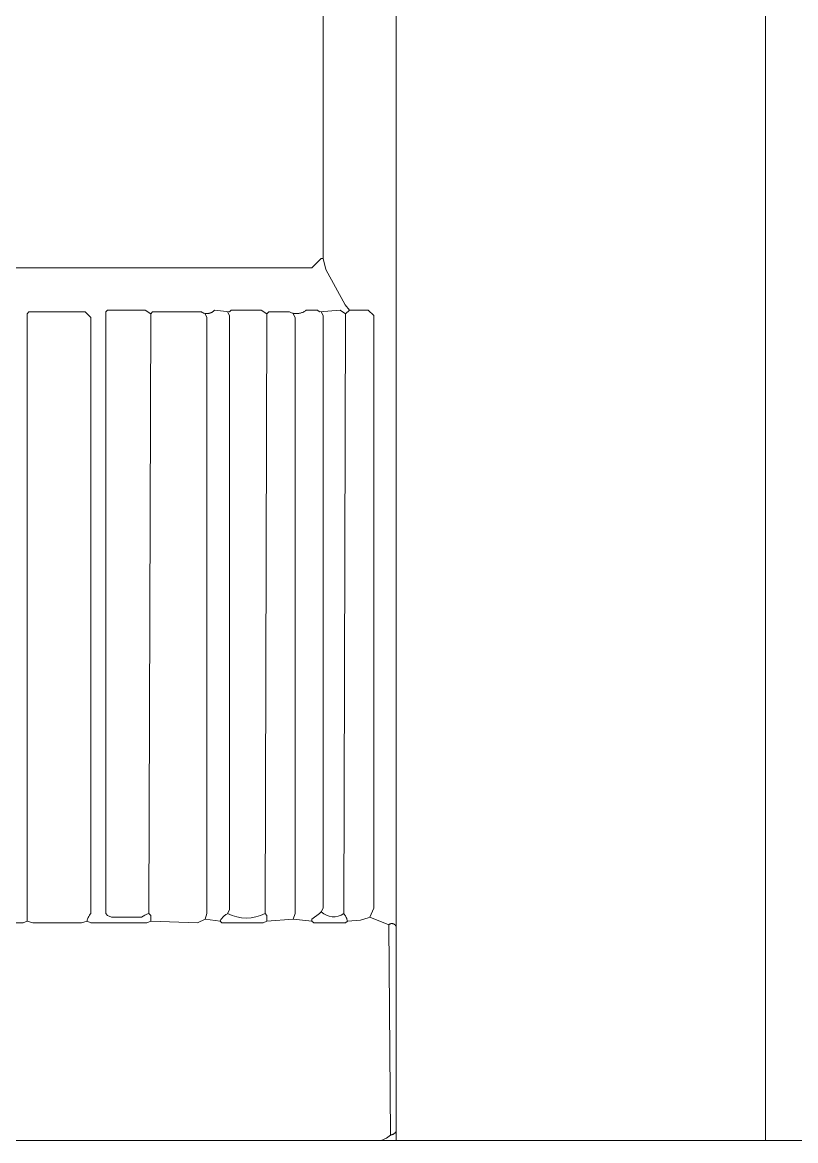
# Model space of a CAD drawing. Header units: millimetres. Extents: x 0 to 28440, y -12508 to -2066.
# Drawn here: x 16116 to 16157.8, y -11662.7 to -11602.1 of the extents above; entities that cross this region are included whole.
import ezdxf

# ---------------------------------------------------------------- set-up
doc = ezdxf.new("R2010")
doc.units = ezdxf.units.MM
for name, color, linetype, lineweight in [('DS-定制五金', 2, 'Continuous', 13), ('DS-定制台面', 4, 'Continuous', 13), ('DS-定制柜体', 4, 'Continuous', 13)]:
    doc.layers.add(name, color=color, linetype=linetype, lineweight=lineweight)

# ---------------------------------------------------------------- blocks, each defined once
blk = doc.blocks.new('LEGEND_d3e6bdb468ea488bd05571ffb39fac93_d3da621e1dc04da98d470efddcf8631cc067784a-c30e-48fb-b614-1e79f405a0a8')
at = {"layer": 'DS-定制五金', "color": 0, "linetype": 'Continuous', "flags": 128}
for points in [[(56.8, 64.9), (56.58, 65.19), (55.538, 67.108), (55.4, 67.7), (55.4, 114.5)], [(23.8, 114.6), (23.8, 67.6), (23.816, 67.564), (23.834, 67.53), (23.853, 67.496), (23.874, 67.464), (23.897, 67.432), (23.922, 67.402), (23.948, 67.373), (23.976, 67.346), (24.005, 67.32), (24.035, 67.295), (24.067, 67.272), (24.099, 67.251), (24.133, 67.232), (24.168, 67.214), (24.2, 67.2), (54.8, 67.2), (55.3, 67.7), (55.4, 67.7)], [(39.6, 31.8), (39.6, 64.7), (39.7, 64.8), (42.7, 64.8), (43, 64.5), (43, 32.2), (42.969, 32.162), (42.94, 32.122), (42.914, 32.08), (42.889, 32.038), (42.867, 31.994), (42.847, 31.949), (42.83, 31.903), (42.815, 31.856), (42.802, 31.808), (42.8, 31.8)], [(45.7, 32), (44.1, 32), (43.9, 32.1), (43.8, 32.2), (43.8, 64.8), (43.9, 64.9), (45.9, 64.9), (46.2, 64.7), (46.3, 64.8), (48.9, 64.8), (48.924, 64.785), (48.948, 64.772), (48.973, 64.759), (48.998, 64.749), (49.024, 64.739), (49.051, 64.731), (49.078, 64.724), (49.105, 64.719), (49.132, 64.715), (49.16, 64.712), (49.188, 64.711), (49.216, 64.711), (49.243, 64.713), (49.271, 64.717), (49.298, 64.721), (49.325, 64.727), (49.352, 64.735), (49.378, 64.744), (49.404, 64.754), (49.429, 64.766), (49.454, 64.779), (49.478, 64.793), (49.501, 64.809), (49.523, 64.825), (49.544, 64.843), (49.565, 64.862), (49.584, 64.882), (49.6, 64.9), (50.4, 64.8), (50.5, 64.9), (52.1, 64.9), (52.4, 64.7), (52.5, 64.8), (53.6, 64.8), (53.639, 64.781), (53.678, 64.765), (53.719, 64.75), (53.76, 64.738), (53.801, 64.728), (53.844, 64.72), (53.886, 64.714), (53.929, 64.711), (53.972, 64.709), (54.015, 64.71), (54.057, 64.714), (54.1, 64.719), (54.142, 64.727), (54.184, 64.737), (54.225, 64.749), (54.266, 64.763), (54.305, 64.779), (54.344, 64.797), (54.382, 64.818), (54.418, 64.84), (54.454, 64.864), (54.488, 64.89), (54.5, 64.9), (55.1, 64.9), (55.2, 64.8), (56.3, 64.9), (56.6, 64.7), (56.8, 64.9), (57.8, 64.9), (58.1, 64.6), (58.1, 32.5), (57.9, 32), (57.81, 31.98), (57.395, 31.843), (56.7, 31.8), (56.688, 31.848), (56.673, 31.895), (56.656, 31.941), (56.637, 31.986), (56.615, 32.03), (56.591, 32.073), (56.564, 32.115), (56.536, 32.155), (56.506, 32.193), (56.5, 32.2)], [(46.2, 31.8), (46.2, 32.1), (46.1, 32.2), (46.2, 64.7)], [(49.1, 31.9), (49.2, 32.2), (49.2, 64.5), (49.1, 64.7)], [(49.9, 31.8), (50, 31.7), (52.2, 31.7), (52.4, 31.8), (53.8, 31.9), (53.9, 32.2), (53.9, 64.5), (53.8, 64.7)], [(50.3, 32.2), (50.4, 32.4), (50.4, 64.6), (50.3, 64.8)], [(52.4, 31.8), (52.4, 32.1), (52.3, 32.2), (52.4, 64.7)], [(54.8, 31.8), (54.8, 31.9), (55.2, 32.2), (55.3, 32.3), (55.4, 32.5), (55.4, 64.6), (55.3, 64.8)], [(56.5, 32.2), (56.6, 64.7)], [(20.5, 19.9), (58.5, 19.9), (58.79, 20.03), (59, 20.2), (59.023, 20.205), (59.045, 20.21), (59.068, 20.217), (59.089, 20.225), (59.111, 20.234), (59.132, 20.245), (59.152, 20.256), (59.171, 20.268), (59.19, 20.282), (59.209, 20.296), (59.226, 20.311), (59.243, 20.328), (59.259, 20.345), (59.273, 20.363), (59.287, 20.381), (59.3, 20.4), (59.3, 31.5), (59.295, 31.512), (59.289, 31.524), (59.282, 31.536), (59.275, 31.547), (59.268, 31.558), (59.259, 31.568), (59.25, 31.578), (59.241, 31.588), (59.231, 31.597), (59.221, 31.605), (59.21, 31.613), (59.199, 31.621), (59.188, 31.628), (59.176, 31.634), (59.164, 31.639), (59.152, 31.644), (59.139, 31.648), (59.126, 31.652), (59.113, 31.655), (59.1, 31.657), (59.087, 31.659), (59.074, 31.66), (59.06, 31.66), (59.047, 31.659), (59.034, 31.658), (59.021, 31.656), (59.008, 31.654), (58.995, 31.65), (58.982, 31.646), (58.969, 31.642), (58.957, 31.636), (58.945, 31.631), (58.934, 31.624), (58.922, 31.617), (58.912, 31.609), (58.901, 31.601), (58.9, 31.6), (57.9, 32)], [(36.2, 31.7), (39.4, 31.7), (39.6, 31.8), (39.9, 31.7), (42.5, 31.7), (42.8, 31.8), (43, 31.7), (46, 31.7), (46.2, 31.8), (48.7, 31.7), (49.1, 31.9), (49.9, 31.8), (49.922, 31.842), (49.947, 31.882), (49.974, 31.921), (50.003, 31.959), (50.033, 31.995), (50.066, 32.03), (50.1, 32.063), (50.136, 32.093), (50.173, 32.122), (50.212, 32.149), (50.253, 32.174), (50.294, 32.197), (50.3, 32.2)], [(56.7, 31.8), (56.6, 31.7), (54.9, 31.7), (54.8, 31.8), (53.8, 31.9)], [(59, 20.2), (58.9, 31.6)]]:
    blk.add_lwpolyline(points, dxfattribs=at)
at = {"layer": 'DS-定制五金', "color": 0, "linetype": 'Continuous'}
for centre, major_axis, start_param, end_param in [((55.96, 32.969), (0, 0.939), 2.362764, 3.754139), ((46.308, 31.283), (0, 0.94), 0.223477, 0.703818), ((51.3, 34.139), (0, 2.181), 2.665345, 3.61784)]:
    blk.add_ellipse(centre, major_axis=major_axis, ratio=1, start_param=start_param, end_param=end_param, dxfattribs=at)
blk = doc.blocks.new('LEGEND_d3e6bdb468ea488bd05571ffb39fac93_d3da621e1dc04da98d470efddcf8631c596ef60c-f036-4897-8023-5f9db755dc6a')
at = {"layer": 'DS-定制五金', "color": 0, "linetype": 'Continuous', "flags": 128}
for points in [[(56.8, 64.9), (56.58, 65.19), (55.538, 67.108), (55.4, 67.7), (55.4, 114.5)], [(23.8, 114.6), (23.8, 67.6), (23.816, 67.564), (23.834, 67.53), (23.853, 67.496), (23.874, 67.464), (23.897, 67.432), (23.922, 67.402), (23.948, 67.373), (23.976, 67.346), (24.005, 67.32), (24.035, 67.295), (24.067, 67.272), (24.099, 67.251), (24.133, 67.232), (24.168, 67.214), (24.2, 67.2), (54.8, 67.2), (55.3, 67.7), (55.4, 67.7)], [(39.6, 31.8), (39.6, 64.7), (39.7, 64.8), (42.7, 64.8), (43, 64.5), (43, 32.2), (42.969, 32.162), (42.94, 32.122), (42.914, 32.08), (42.889, 32.038), (42.867, 31.994), (42.847, 31.949), (42.83, 31.903), (42.815, 31.856), (42.802, 31.808), (42.8, 31.8)], [(45.7, 32), (44.1, 32), (43.9, 32.1), (43.8, 32.2), (43.8, 64.8), (43.9, 64.9), (45.9, 64.9), (46.2, 64.7), (46.3, 64.8), (48.9, 64.8), (48.924, 64.785), (48.948, 64.772), (48.973, 64.759), (48.998, 64.749), (49.024, 64.739), (49.051, 64.731), (49.078, 64.724), (49.105, 64.719), (49.132, 64.715), (49.16, 64.712), (49.188, 64.711), (49.216, 64.711), (49.243, 64.713), (49.271, 64.717), (49.298, 64.721), (49.325, 64.727), (49.352, 64.735), (49.378, 64.744), (49.404, 64.754), (49.429, 64.766), (49.454, 64.779), (49.478, 64.793), (49.501, 64.809), (49.523, 64.825), (49.544, 64.843), (49.565, 64.862), (49.584, 64.882), (49.6, 64.9), (50.4, 64.8), (50.5, 64.9), (52.1, 64.9), (52.4, 64.7), (52.5, 64.8), (53.6, 64.8), (53.639, 64.781), (53.678, 64.765), (53.719, 64.75), (53.76, 64.738), (53.801, 64.728), (53.844, 64.72), (53.886, 64.714), (53.929, 64.711), (53.972, 64.709), (54.015, 64.71), (54.057, 64.714), (54.1, 64.719), (54.142, 64.727), (54.184, 64.737), (54.225, 64.749), (54.266, 64.763), (54.305, 64.779), (54.344, 64.797), (54.382, 64.818), (54.418, 64.84), (54.454, 64.864), (54.488, 64.89), (54.5, 64.9), (55.1, 64.9), (55.2, 64.8), (56.3, 64.9), (56.6, 64.7), (56.8, 64.9), (57.8, 64.9), (58.1, 64.6), (58.1, 32.5), (57.9, 32), (57.81, 31.98), (57.395, 31.843), (56.7, 31.8), (56.688, 31.848), (56.673, 31.895), (56.656, 31.941), (56.637, 31.986), (56.615, 32.03), (56.591, 32.073), (56.564, 32.115), (56.536, 32.155), (56.506, 32.193), (56.5, 32.2)], [(46.2, 31.8), (46.2, 32.1), (46.1, 32.2), (46.2, 64.7)], [(49.1, 31.9), (49.2, 32.2), (49.2, 64.5), (49.1, 64.7)], [(49.9, 31.8), (50, 31.7), (52.2, 31.7), (52.4, 31.8), (53.8, 31.9), (53.9, 32.2), (53.9, 64.5), (53.8, 64.7)], [(50.3, 32.2), (50.4, 32.4), (50.4, 64.6), (50.3, 64.8)], [(52.4, 31.8), (52.4, 32.1), (52.3, 32.2), (52.4, 64.7)], [(54.8, 31.8), (54.8, 31.9), (55.2, 32.2), (55.3, 32.3), (55.4, 32.5), (55.4, 64.6), (55.3, 64.8)], [(56.5, 32.2), (56.6, 64.7)], [(20.5, 19.9), (58.5, 19.9), (58.79, 20.03), (59, 20.2), (59.023, 20.205), (59.045, 20.21), (59.068, 20.217), (59.089, 20.225), (59.111, 20.234), (59.132, 20.245), (59.152, 20.256), (59.171, 20.268), (59.19, 20.282), (59.209, 20.296), (59.226, 20.311), (59.243, 20.328), (59.259, 20.345), (59.273, 20.363), (59.287, 20.381), (59.3, 20.4), (59.3, 31.5), (59.295, 31.512), (59.289, 31.524), (59.282, 31.536), (59.275, 31.547), (59.268, 31.558), (59.259, 31.568), (59.25, 31.578), (59.241, 31.588), (59.231, 31.597), (59.221, 31.605), (59.21, 31.613), (59.199, 31.621), (59.188, 31.628), (59.176, 31.634), (59.164, 31.639), (59.152, 31.644), (59.139, 31.648), (59.126, 31.652), (59.113, 31.655), (59.1, 31.657), (59.087, 31.659), (59.074, 31.66), (59.06, 31.66), (59.047, 31.659), (59.034, 31.658), (59.021, 31.656), (59.008, 31.654), (58.995, 31.65), (58.982, 31.646), (58.969, 31.642), (58.957, 31.636), (58.945, 31.631), (58.934, 31.624), (58.922, 31.617), (58.912, 31.609), (58.901, 31.601), (58.9, 31.6), (57.9, 32)], [(36.2, 31.7), (39.4, 31.7), (39.6, 31.8), (39.9, 31.7), (42.5, 31.7), (42.8, 31.8), (43, 31.7), (46, 31.7), (46.2, 31.8), (48.7, 31.7), (49.1, 31.9), (49.9, 31.8), (49.922, 31.842), (49.947, 31.882), (49.974, 31.921), (50.003, 31.959), (50.033, 31.995), (50.066, 32.03), (50.1, 32.063), (50.136, 32.093), (50.173, 32.122), (50.212, 32.149), (50.253, 32.174), (50.294, 32.197), (50.3, 32.2)], [(56.7, 31.8), (56.6, 31.7), (54.9, 31.7), (54.8, 31.8), (53.8, 31.9)], [(59, 20.2), (58.9, 31.6)]]:
    blk.add_lwpolyline(points, dxfattribs=at)
at = {"layer": 'DS-定制五金', "color": 0, "linetype": 'Continuous'}
for centre, major_axis, start_param, end_param in [((55.96, 32.969), (0, 0.939), 2.362764, 3.754139), ((46.308, 31.283), (0, 0.94), 0.223477, 0.703818), ((51.3, 34.139), (0, 2.181), 2.665345, 3.61784)]:
    blk.add_ellipse(centre, major_axis=major_axis, ratio=1, start_param=start_param, end_param=end_param, dxfattribs=at)
blk = doc.blocks.new('LEGEND_d3e6bdb468ea488bd05571ffb39fac93_d3da621e1dc04da98d470efddcf8631c2319c799-373b-4a36-aee0-731ef0a133ba')
at = {"layer": 'DS-定制五金', "color": 0, "linetype": 'Continuous', "flags": 128}
for points in [[(56.8, 64.9), (56.58, 65.19), (55.538, 67.108), (55.4, 67.7), (55.4, 114.5)], [(23.8, 114.6), (23.8, 67.6), (23.816, 67.564), (23.834, 67.53), (23.853, 67.496), (23.874, 67.464), (23.897, 67.432), (23.922, 67.402), (23.948, 67.373), (23.976, 67.346), (24.005, 67.32), (24.035, 67.295), (24.067, 67.272), (24.099, 67.251), (24.133, 67.232), (24.168, 67.214), (24.2, 67.2), (54.8, 67.2), (55.3, 67.7), (55.4, 67.7)], [(39.6, 31.8), (39.6, 64.7), (39.7, 64.8), (42.7, 64.8), (43, 64.5), (43, 32.2), (42.969, 32.162), (42.94, 32.122), (42.914, 32.08), (42.889, 32.038), (42.867, 31.994), (42.847, 31.949), (42.83, 31.903), (42.815, 31.856), (42.802, 31.808), (42.8, 31.8)], [(45.7, 32), (44.1, 32), (43.9, 32.1), (43.8, 32.2), (43.8, 64.8), (43.9, 64.9), (45.9, 64.9), (46.2, 64.7), (46.3, 64.8), (48.9, 64.8), (48.924, 64.785), (48.948, 64.772), (48.973, 64.759), (48.998, 64.749), (49.024, 64.739), (49.051, 64.731), (49.078, 64.724), (49.105, 64.719), (49.132, 64.715), (49.16, 64.712), (49.188, 64.711), (49.216, 64.711), (49.243, 64.713), (49.271, 64.717), (49.298, 64.721), (49.325, 64.727), (49.352, 64.735), (49.378, 64.744), (49.404, 64.754), (49.429, 64.766), (49.454, 64.779), (49.478, 64.793), (49.501, 64.809), (49.523, 64.825), (49.544, 64.843), (49.565, 64.862), (49.584, 64.882), (49.6, 64.9), (50.4, 64.8), (50.5, 64.9), (52.1, 64.9), (52.4, 64.7), (52.5, 64.8), (53.6, 64.8), (53.639, 64.781), (53.678, 64.765), (53.719, 64.75), (53.76, 64.738), (53.801, 64.728), (53.844, 64.72), (53.886, 64.714), (53.929, 64.711), (53.972, 64.709), (54.015, 64.71), (54.057, 64.714), (54.1, 64.719), (54.142, 64.727), (54.184, 64.737), (54.225, 64.749), (54.266, 64.763), (54.305, 64.779), (54.344, 64.797), (54.382, 64.818), (54.418, 64.84), (54.454, 64.864), (54.488, 64.89), (54.5, 64.9), (55.1, 64.9), (55.2, 64.8), (56.3, 64.9), (56.6, 64.7), (56.8, 64.9), (57.8, 64.9), (58.1, 64.6), (58.1, 32.5), (57.9, 32), (57.81, 31.98), (57.395, 31.843), (56.7, 31.8), (56.688, 31.848), (56.673, 31.895), (56.656, 31.941), (56.637, 31.986), (56.615, 32.03), (56.591, 32.073), (56.564, 32.115), (56.536, 32.155), (56.506, 32.193), (56.5, 32.2)], [(46.2, 31.8), (46.2, 32.1), (46.1, 32.2), (46.2, 64.7)], [(49.1, 31.9), (49.2, 32.2), (49.2, 64.5), (49.1, 64.7)], [(49.9, 31.8), (50, 31.7), (52.2, 31.7), (52.4, 31.8), (53.8, 31.9), (53.9, 32.2), (53.9, 64.5), (53.8, 64.7)], [(50.3, 32.2), (50.4, 32.4), (50.4, 64.6), (50.3, 64.8)], [(52.4, 31.8), (52.4, 32.1), (52.3, 32.2), (52.4, 64.7)], [(54.8, 31.8), (54.8, 31.9), (55.2, 32.2), (55.3, 32.3), (55.4, 32.5), (55.4, 64.6), (55.3, 64.8)], [(56.5, 32.2), (56.6, 64.7)], [(20.5, 19.9), (58.5, 19.9), (58.79, 20.03), (59, 20.2), (59.023, 20.205), (59.045, 20.21), (59.068, 20.217), (59.089, 20.225), (59.111, 20.234), (59.132, 20.245), (59.152, 20.256), (59.171, 20.268), (59.19, 20.282), (59.209, 20.296), (59.226, 20.311), (59.243, 20.328), (59.259, 20.345), (59.273, 20.363), (59.287, 20.381), (59.3, 20.4), (59.3, 31.5), (59.295, 31.512), (59.289, 31.524), (59.282, 31.536), (59.275, 31.547), (59.268, 31.558), (59.259, 31.568), (59.25, 31.578), (59.241, 31.588), (59.231, 31.597), (59.221, 31.605), (59.21, 31.613), (59.199, 31.621), (59.188, 31.628), (59.176, 31.634), (59.164, 31.639), (59.152, 31.644), (59.139, 31.648), (59.126, 31.652), (59.113, 31.655), (59.1, 31.657), (59.087, 31.659), (59.074, 31.66), (59.06, 31.66), (59.047, 31.659), (59.034, 31.658), (59.021, 31.656), (59.008, 31.654), (58.995, 31.65), (58.982, 31.646), (58.969, 31.642), (58.957, 31.636), (58.945, 31.631), (58.934, 31.624), (58.922, 31.617), (58.912, 31.609), (58.901, 31.601), (58.9, 31.6), (57.9, 32)], [(36.2, 31.7), (39.4, 31.7), (39.6, 31.8), (39.9, 31.7), (42.5, 31.7), (42.8, 31.8), (43, 31.7), (46, 31.7), (46.2, 31.8), (48.7, 31.7), (49.1, 31.9), (49.9, 31.8), (49.922, 31.842), (49.947, 31.882), (49.974, 31.921), (50.003, 31.959), (50.033, 31.995), (50.066, 32.03), (50.1, 32.063), (50.136, 32.093), (50.173, 32.122), (50.212, 32.149), (50.253, 32.174), (50.294, 32.197), (50.3, 32.2)], [(56.7, 31.8), (56.6, 31.7), (54.9, 31.7), (54.8, 31.8), (53.8, 31.9)], [(59, 20.2), (58.9, 31.6)]]:
    blk.add_lwpolyline(points, dxfattribs=at)
at = {"layer": 'DS-定制五金', "color": 0, "linetype": 'Continuous'}
for centre, major_axis, start_param, end_param in [((55.96, 32.969), (0, 0.939), 2.362764, 3.754139), ((46.308, 31.283), (0, 0.94), 0.223477, 0.703818), ((51.3, 34.139), (0, 2.181), 2.665345, 3.61784)]:
    blk.add_ellipse(centre, major_axis=major_axis, ratio=1, start_param=start_param, end_param=end_param, dxfattribs=at)
blk = doc.blocks.new('LEGEND_d3e6bdb468ea488bd05571ffb39fac93_d3da621e1dc04da98d470efddcf8631c52c15e02-05c6-4845-8498-5d43cc00dc2b')
at = {"layer": 'DS-定制五金', "color": 0, "linetype": 'Continuous', "flags": 128}
for points in [[(56.8, 64.9), (56.58, 65.19), (55.538, 67.108), (55.4, 67.7), (55.4, 114.5)], [(23.8, 114.6), (23.8, 67.6), (23.816, 67.564), (23.834, 67.53), (23.853, 67.496), (23.874, 67.464), (23.897, 67.432), (23.922, 67.402), (23.948, 67.373), (23.976, 67.346), (24.005, 67.32), (24.035, 67.295), (24.067, 67.272), (24.099, 67.251), (24.133, 67.232), (24.168, 67.214), (24.2, 67.2), (54.8, 67.2), (55.3, 67.7), (55.4, 67.7)], [(39.6, 31.8), (39.6, 64.7), (39.7, 64.8), (42.7, 64.8), (43, 64.5), (43, 32.2), (42.969, 32.162), (42.94, 32.122), (42.914, 32.08), (42.889, 32.038), (42.867, 31.994), (42.847, 31.949), (42.83, 31.903), (42.815, 31.856), (42.802, 31.808), (42.8, 31.8)], [(45.7, 32), (44.1, 32), (43.9, 32.1), (43.8, 32.2), (43.8, 64.8), (43.9, 64.9), (45.9, 64.9), (46.2, 64.7), (46.3, 64.8), (48.9, 64.8), (48.924, 64.785), (48.948, 64.772), (48.973, 64.759), (48.998, 64.749), (49.024, 64.739), (49.051, 64.731), (49.078, 64.724), (49.105, 64.719), (49.132, 64.715), (49.16, 64.712), (49.188, 64.711), (49.216, 64.711), (49.243, 64.713), (49.271, 64.717), (49.298, 64.721), (49.325, 64.727), (49.352, 64.735), (49.378, 64.744), (49.404, 64.754), (49.429, 64.766), (49.454, 64.779), (49.478, 64.793), (49.501, 64.809), (49.523, 64.825), (49.544, 64.843), (49.565, 64.862), (49.584, 64.882), (49.6, 64.9), (50.4, 64.8), (50.5, 64.9), (52.1, 64.9), (52.4, 64.7), (52.5, 64.8), (53.6, 64.8), (53.639, 64.781), (53.678, 64.765), (53.719, 64.75), (53.76, 64.738), (53.801, 64.728), (53.844, 64.72), (53.886, 64.714), (53.929, 64.711), (53.972, 64.709), (54.015, 64.71), (54.057, 64.714), (54.1, 64.719), (54.142, 64.727), (54.184, 64.737), (54.225, 64.749), (54.266, 64.763), (54.305, 64.779), (54.344, 64.797), (54.382, 64.818), (54.418, 64.84), (54.454, 64.864), (54.488, 64.89), (54.5, 64.9), (55.1, 64.9), (55.2, 64.8), (56.3, 64.9), (56.6, 64.7), (56.8, 64.9), (57.8, 64.9), (58.1, 64.6), (58.1, 32.5), (57.9, 32), (57.81, 31.98), (57.395, 31.843), (56.7, 31.8), (56.688, 31.848), (56.673, 31.895), (56.656, 31.941), (56.637, 31.986), (56.615, 32.03), (56.591, 32.073), (56.564, 32.115), (56.536, 32.155), (56.506, 32.193), (56.5, 32.2)], [(46.2, 31.8), (46.2, 32.1), (46.1, 32.2), (46.2, 64.7)], [(49.1, 31.9), (49.2, 32.2), (49.2, 64.5), (49.1, 64.7)], [(49.9, 31.8), (50, 31.7), (52.2, 31.7), (52.4, 31.8), (53.8, 31.9), (53.9, 32.2), (53.9, 64.5), (53.8, 64.7)], [(50.3, 32.2), (50.4, 32.4), (50.4, 64.6), (50.3, 64.8)], [(52.4, 31.8), (52.4, 32.1), (52.3, 32.2), (52.4, 64.7)], [(54.8, 31.8), (54.8, 31.9), (55.2, 32.2), (55.3, 32.3), (55.4, 32.5), (55.4, 64.6), (55.3, 64.8)], [(56.5, 32.2), (56.6, 64.7)], [(20.5, 19.9), (58.5, 19.9), (58.79, 20.03), (59, 20.2), (59.023, 20.205), (59.045, 20.21), (59.068, 20.217), (59.089, 20.225), (59.111, 20.234), (59.132, 20.245), (59.152, 20.256), (59.171, 20.268), (59.19, 20.282), (59.209, 20.296), (59.226, 20.311), (59.243, 20.328), (59.259, 20.345), (59.273, 20.363), (59.287, 20.381), (59.3, 20.4), (59.3, 31.5), (59.295, 31.512), (59.289, 31.524), (59.282, 31.536), (59.275, 31.547), (59.268, 31.558), (59.259, 31.568), (59.25, 31.578), (59.241, 31.588), (59.231, 31.597), (59.221, 31.605), (59.21, 31.613), (59.199, 31.621), (59.188, 31.628), (59.176, 31.634), (59.164, 31.639), (59.152, 31.644), (59.139, 31.648), (59.126, 31.652), (59.113, 31.655), (59.1, 31.657), (59.087, 31.659), (59.074, 31.66), (59.06, 31.66), (59.047, 31.659), (59.034, 31.658), (59.021, 31.656), (59.008, 31.654), (58.995, 31.65), (58.982, 31.646), (58.969, 31.642), (58.957, 31.636), (58.945, 31.631), (58.934, 31.624), (58.922, 31.617), (58.912, 31.609), (58.901, 31.601), (58.9, 31.6), (57.9, 32)], [(36.2, 31.7), (39.4, 31.7), (39.6, 31.8), (39.9, 31.7), (42.5, 31.7), (42.8, 31.8), (43, 31.7), (46, 31.7), (46.2, 31.8), (48.7, 31.7), (49.1, 31.9), (49.9, 31.8), (49.922, 31.842), (49.947, 31.882), (49.974, 31.921), (50.003, 31.959), (50.033, 31.995), (50.066, 32.03), (50.1, 32.063), (50.136, 32.093), (50.173, 32.122), (50.212, 32.149), (50.253, 32.174), (50.294, 32.197), (50.3, 32.2)], [(56.7, 31.8), (56.6, 31.7), (54.9, 31.7), (54.8, 31.8), (53.8, 31.9)], [(59, 20.2), (58.9, 31.6)]]:
    blk.add_lwpolyline(points, dxfattribs=at)
at = {"layer": 'DS-定制五金', "color": 0, "linetype": 'Continuous'}
for centre, major_axis, start_param, end_param in [((55.96, 32.969), (0, 0.939), 2.362764, 3.754139), ((46.308, 31.283), (0, 0.94), 0.223477, 0.703818), ((51.3, 34.139), (0, 2.181), 2.665345, 3.61784)]:
    blk.add_ellipse(centre, major_axis=major_axis, ratio=1, start_param=start_param, end_param=end_param, dxfattribs=at)
blk = doc.blocks.new('LEGEND_d3e6bdb468ea488bd05571ffb39fac93_d3da621e1dc04da98d470efddcf8631c09cca465-7986-4cdd-adbb-e7893ae70e9f')
at = {"layer": 'DS-定制五金', "color": 0, "linetype": 'Continuous', "flags": 128}
for points in [[(56.8, 64.9), (56.58, 65.19), (55.538, 67.108), (55.4, 67.7), (55.4, 114.5)], [(23.8, 114.6), (23.8, 67.6), (23.816, 67.564), (23.834, 67.53), (23.853, 67.496), (23.874, 67.464), (23.897, 67.432), (23.922, 67.402), (23.948, 67.373), (23.976, 67.346), (24.005, 67.32), (24.035, 67.295), (24.067, 67.272), (24.099, 67.251), (24.133, 67.232), (24.168, 67.214), (24.2, 67.2), (54.8, 67.2), (55.3, 67.7), (55.4, 67.7)], [(39.6, 31.8), (39.6, 64.7), (39.7, 64.8), (42.7, 64.8), (43, 64.5), (43, 32.2), (42.969, 32.162), (42.94, 32.122), (42.914, 32.08), (42.889, 32.038), (42.867, 31.994), (42.847, 31.949), (42.83, 31.903), (42.815, 31.856), (42.802, 31.808), (42.8, 31.8)], [(45.7, 32), (44.1, 32), (43.9, 32.1), (43.8, 32.2), (43.8, 64.8), (43.9, 64.9), (45.9, 64.9), (46.2, 64.7), (46.3, 64.8), (48.9, 64.8), (48.924, 64.785), (48.948, 64.772), (48.973, 64.759), (48.998, 64.749), (49.024, 64.739), (49.051, 64.731), (49.078, 64.724), (49.105, 64.719), (49.132, 64.715), (49.16, 64.712), (49.188, 64.711), (49.216, 64.711), (49.243, 64.713), (49.271, 64.717), (49.298, 64.721), (49.325, 64.727), (49.352, 64.735), (49.378, 64.744), (49.404, 64.754), (49.429, 64.766), (49.454, 64.779), (49.478, 64.793), (49.501, 64.809), (49.523, 64.825), (49.544, 64.843), (49.565, 64.862), (49.584, 64.882), (49.6, 64.9), (50.4, 64.8), (50.5, 64.9), (52.1, 64.9), (52.4, 64.7), (52.5, 64.8), (53.6, 64.8), (53.639, 64.781), (53.678, 64.765), (53.719, 64.75), (53.76, 64.738), (53.801, 64.728), (53.844, 64.72), (53.886, 64.714), (53.929, 64.711), (53.972, 64.709), (54.015, 64.71), (54.057, 64.714), (54.1, 64.719), (54.142, 64.727), (54.184, 64.737), (54.225, 64.749), (54.266, 64.763), (54.305, 64.779), (54.344, 64.797), (54.382, 64.818), (54.418, 64.84), (54.454, 64.864), (54.488, 64.89), (54.5, 64.9), (55.1, 64.9), (55.2, 64.8), (56.3, 64.9), (56.6, 64.7), (56.8, 64.9), (57.8, 64.9), (58.1, 64.6), (58.1, 32.5), (57.9, 32), (57.81, 31.98), (57.395, 31.843), (56.7, 31.8), (56.688, 31.848), (56.673, 31.895), (56.656, 31.941), (56.637, 31.986), (56.615, 32.03), (56.591, 32.073), (56.564, 32.115), (56.536, 32.155), (56.506, 32.193), (56.5, 32.2)], [(46.2, 31.8), (46.2, 32.1), (46.1, 32.2), (46.2, 64.7)], [(49.1, 31.9), (49.2, 32.2), (49.2, 64.5), (49.1, 64.7)], [(49.9, 31.8), (50, 31.7), (52.2, 31.7), (52.4, 31.8), (53.8, 31.9), (53.9, 32.2), (53.9, 64.5), (53.8, 64.7)], [(50.3, 32.2), (50.4, 32.4), (50.4, 64.6), (50.3, 64.8)], [(52.4, 31.8), (52.4, 32.1), (52.3, 32.2), (52.4, 64.7)], [(54.8, 31.8), (54.8, 31.9), (55.2, 32.2), (55.3, 32.3), (55.4, 32.5), (55.4, 64.6), (55.3, 64.8)], [(56.5, 32.2), (56.6, 64.7)], [(20.5, 19.9), (58.5, 19.9), (58.79, 20.03), (59, 20.2), (59.023, 20.205), (59.045, 20.21), (59.068, 20.217), (59.089, 20.225), (59.111, 20.234), (59.132, 20.245), (59.152, 20.256), (59.171, 20.268), (59.19, 20.282), (59.209, 20.296), (59.226, 20.311), (59.243, 20.328), (59.259, 20.345), (59.273, 20.363), (59.287, 20.381), (59.3, 20.4), (59.3, 31.5), (59.295, 31.512), (59.289, 31.524), (59.282, 31.536), (59.275, 31.547), (59.268, 31.558), (59.259, 31.568), (59.25, 31.578), (59.241, 31.588), (59.231, 31.597), (59.221, 31.605), (59.21, 31.613), (59.199, 31.621), (59.188, 31.628), (59.176, 31.634), (59.164, 31.639), (59.152, 31.644), (59.139, 31.648), (59.126, 31.652), (59.113, 31.655), (59.1, 31.657), (59.087, 31.659), (59.074, 31.66), (59.06, 31.66), (59.047, 31.659), (59.034, 31.658), (59.021, 31.656), (59.008, 31.654), (58.995, 31.65), (58.982, 31.646), (58.969, 31.642), (58.957, 31.636), (58.945, 31.631), (58.934, 31.624), (58.922, 31.617), (58.912, 31.609), (58.901, 31.601), (58.9, 31.6), (57.9, 32)], [(36.2, 31.7), (39.4, 31.7), (39.6, 31.8), (39.9, 31.7), (42.5, 31.7), (42.8, 31.8), (43, 31.7), (46, 31.7), (46.2, 31.8), (48.7, 31.7), (49.1, 31.9), (49.9, 31.8), (49.922, 31.842), (49.947, 31.882), (49.974, 31.921), (50.003, 31.959), (50.033, 31.995), (50.066, 32.03), (50.1, 32.063), (50.136, 32.093), (50.173, 32.122), (50.212, 32.149), (50.253, 32.174), (50.294, 32.197), (50.3, 32.2)], [(56.7, 31.8), (56.6, 31.7), (54.9, 31.7), (54.8, 31.8), (53.8, 31.9)], [(59, 20.2), (58.9, 31.6)]]:
    blk.add_lwpolyline(points, dxfattribs=at)
at = {"layer": 'DS-定制五金', "color": 0, "linetype": 'Continuous'}
for centre, major_axis, start_param, end_param in [((55.96, 32.969), (0, 0.939), 2.362764, 3.754139), ((46.308, 31.283), (0, 0.94), 0.223477, 0.703818), ((51.3, 34.139), (0, 2.181), 2.665345, 3.61784)]:
    blk.add_ellipse(centre, major_axis=major_axis, ratio=1, start_param=start_param, end_param=end_param, dxfattribs=at)
blk = doc.blocks.new('LEGEND_d3e6bdb468ea488bd05571ffb39fac93_d3da621e1dc04da98d470efddcf8631cd99eb5d0-6249-4779-b4fb-9f2427706c9a')
at = {"layer": 'DS-定制五金', "color": 0, "linetype": 'Continuous', "flags": 128}
for points in [[(56.8, 64.9), (56.58, 65.19), (55.538, 67.108), (55.4, 67.7), (55.4, 114.5)], [(23.8, 114.6), (23.8, 67.6), (23.816, 67.564), (23.834, 67.53), (23.853, 67.496), (23.874, 67.464), (23.897, 67.432), (23.922, 67.402), (23.948, 67.373), (23.976, 67.346), (24.005, 67.32), (24.035, 67.295), (24.067, 67.272), (24.099, 67.251), (24.133, 67.232), (24.168, 67.214), (24.2, 67.2), (54.8, 67.2), (55.3, 67.7), (55.4, 67.7)], [(39.6, 31.8), (39.6, 64.7), (39.7, 64.8), (42.7, 64.8), (43, 64.5), (43, 32.2), (42.969, 32.162), (42.94, 32.122), (42.914, 32.08), (42.889, 32.038), (42.867, 31.994), (42.847, 31.949), (42.83, 31.903), (42.815, 31.856), (42.802, 31.808), (42.8, 31.8)], [(45.7, 32), (44.1, 32), (43.9, 32.1), (43.8, 32.2), (43.8, 64.8), (43.9, 64.9), (45.9, 64.9), (46.2, 64.7), (46.3, 64.8), (48.9, 64.8), (48.924, 64.785), (48.948, 64.772), (48.973, 64.759), (48.998, 64.749), (49.024, 64.739), (49.051, 64.731), (49.078, 64.724), (49.105, 64.719), (49.132, 64.715), (49.16, 64.712), (49.188, 64.711), (49.216, 64.711), (49.243, 64.713), (49.271, 64.717), (49.298, 64.721), (49.325, 64.727), (49.352, 64.735), (49.378, 64.744), (49.404, 64.754), (49.429, 64.766), (49.454, 64.779), (49.478, 64.793), (49.501, 64.809), (49.523, 64.825), (49.544, 64.843), (49.565, 64.862), (49.584, 64.882), (49.6, 64.9), (50.4, 64.8), (50.5, 64.9), (52.1, 64.9), (52.4, 64.7), (52.5, 64.8), (53.6, 64.8), (53.639, 64.781), (53.678, 64.765), (53.719, 64.75), (53.76, 64.738), (53.801, 64.728), (53.844, 64.72), (53.886, 64.714), (53.929, 64.711), (53.972, 64.709), (54.015, 64.71), (54.057, 64.714), (54.1, 64.719), (54.142, 64.727), (54.184, 64.737), (54.225, 64.749), (54.266, 64.763), (54.305, 64.779), (54.344, 64.797), (54.382, 64.818), (54.418, 64.84), (54.454, 64.864), (54.488, 64.89), (54.5, 64.9), (55.1, 64.9), (55.2, 64.8), (56.3, 64.9), (56.6, 64.7), (56.8, 64.9), (57.8, 64.9), (58.1, 64.6), (58.1, 32.5), (57.9, 32), (57.81, 31.98), (57.395, 31.843), (56.7, 31.8), (56.688, 31.848), (56.673, 31.895), (56.656, 31.941), (56.637, 31.986), (56.615, 32.03), (56.591, 32.073), (56.564, 32.115), (56.536, 32.155), (56.506, 32.193), (56.5, 32.2)], [(46.2, 31.8), (46.2, 32.1), (46.1, 32.2), (46.2, 64.7)], [(49.1, 31.9), (49.2, 32.2), (49.2, 64.5), (49.1, 64.7)], [(49.9, 31.8), (50, 31.7), (52.2, 31.7), (52.4, 31.8), (53.8, 31.9), (53.9, 32.2), (53.9, 64.5), (53.8, 64.7)], [(50.3, 32.2), (50.4, 32.4), (50.4, 64.6), (50.3, 64.8)], [(52.4, 31.8), (52.4, 32.1), (52.3, 32.2), (52.4, 64.7)], [(54.8, 31.8), (54.8, 31.9), (55.2, 32.2), (55.3, 32.3), (55.4, 32.5), (55.4, 64.6), (55.3, 64.8)], [(56.5, 32.2), (56.6, 64.7)], [(20.5, 19.9), (58.5, 19.9), (58.79, 20.03), (59, 20.2), (59.023, 20.205), (59.045, 20.21), (59.068, 20.217), (59.089, 20.225), (59.111, 20.234), (59.132, 20.245), (59.152, 20.256), (59.171, 20.268), (59.19, 20.282), (59.209, 20.296), (59.226, 20.311), (59.243, 20.328), (59.259, 20.345), (59.273, 20.363), (59.287, 20.381), (59.3, 20.4), (59.3, 31.5), (59.295, 31.512), (59.289, 31.524), (59.282, 31.536), (59.275, 31.547), (59.268, 31.558), (59.259, 31.568), (59.25, 31.578), (59.241, 31.588), (59.231, 31.597), (59.221, 31.605), (59.21, 31.613), (59.199, 31.621), (59.188, 31.628), (59.176, 31.634), (59.164, 31.639), (59.152, 31.644), (59.139, 31.648), (59.126, 31.652), (59.113, 31.655), (59.1, 31.657), (59.087, 31.659), (59.074, 31.66), (59.06, 31.66), (59.047, 31.659), (59.034, 31.658), (59.021, 31.656), (59.008, 31.654), (58.995, 31.65), (58.982, 31.646), (58.969, 31.642), (58.957, 31.636), (58.945, 31.631), (58.934, 31.624), (58.922, 31.617), (58.912, 31.609), (58.901, 31.601), (58.9, 31.6), (57.9, 32)], [(36.2, 31.7), (39.4, 31.7), (39.6, 31.8), (39.9, 31.7), (42.5, 31.7), (42.8, 31.8), (43, 31.7), (46, 31.7), (46.2, 31.8), (48.7, 31.7), (49.1, 31.9), (49.9, 31.8), (49.922, 31.842), (49.947, 31.882), (49.974, 31.921), (50.003, 31.959), (50.033, 31.995), (50.066, 32.03), (50.1, 32.063), (50.136, 32.093), (50.173, 32.122), (50.212, 32.149), (50.253, 32.174), (50.294, 32.197), (50.3, 32.2)], [(56.7, 31.8), (56.6, 31.7), (54.9, 31.7), (54.8, 31.8), (53.8, 31.9)], [(59, 20.2), (58.9, 31.6)]]:
    blk.add_lwpolyline(points, dxfattribs=at)
at = {"layer": 'DS-定制五金', "color": 0, "linetype": 'Continuous'}
for centre, major_axis, start_param, end_param in [((55.96, 32.969), (0, 0.939), 2.362764, 3.754139), ((46.308, 31.283), (0, 0.94), 0.223477, 0.703818), ((51.3, 34.139), (0, 2.181), 2.665345, 3.61784)]:
    blk.add_ellipse(centre, major_axis=major_axis, ratio=1, start_param=start_param, end_param=end_param, dxfattribs=at)
blk = doc.blocks.new('LEGEND_d3e6bdb468ea488bd05571ffb39fac93_d3da621e1dc04da98d470efddcf8631c667a7fad-af2f-495d-9301-537a58ec28fb')
at = {"layer": 'DS-定制五金', "color": 0, "linetype": 'Continuous', "flags": 128}
for points in [[(56.8, 64.9), (56.58, 65.19), (55.538, 67.108), (55.4, 67.7), (55.4, 114.5)], [(23.8, 114.6), (23.8, 67.6), (23.816, 67.564), (23.834, 67.53), (23.853, 67.496), (23.874, 67.464), (23.897, 67.432), (23.922, 67.402), (23.948, 67.373), (23.976, 67.346), (24.005, 67.32), (24.035, 67.295), (24.067, 67.272), (24.099, 67.251), (24.133, 67.232), (24.168, 67.214), (24.2, 67.2), (54.8, 67.2), (55.3, 67.7), (55.4, 67.7)], [(39.6, 31.8), (39.6, 64.7), (39.7, 64.8), (42.7, 64.8), (43, 64.5), (43, 32.2), (42.969, 32.162), (42.94, 32.122), (42.914, 32.08), (42.889, 32.038), (42.867, 31.994), (42.847, 31.949), (42.83, 31.903), (42.815, 31.856), (42.802, 31.808), (42.8, 31.8)], [(45.7, 32), (44.1, 32), (43.9, 32.1), (43.8, 32.2), (43.8, 64.8), (43.9, 64.9), (45.9, 64.9), (46.2, 64.7), (46.3, 64.8), (48.9, 64.8), (48.924, 64.785), (48.948, 64.772), (48.973, 64.759), (48.998, 64.749), (49.024, 64.739), (49.051, 64.731), (49.078, 64.724), (49.105, 64.719), (49.132, 64.715), (49.16, 64.712), (49.188, 64.711), (49.216, 64.711), (49.243, 64.713), (49.271, 64.717), (49.298, 64.721), (49.325, 64.727), (49.352, 64.735), (49.378, 64.744), (49.404, 64.754), (49.429, 64.766), (49.454, 64.779), (49.478, 64.793), (49.501, 64.809), (49.523, 64.825), (49.544, 64.843), (49.565, 64.862), (49.584, 64.882), (49.6, 64.9), (50.4, 64.8), (50.5, 64.9), (52.1, 64.9), (52.4, 64.7), (52.5, 64.8), (53.6, 64.8), (53.639, 64.781), (53.678, 64.765), (53.719, 64.75), (53.76, 64.738), (53.801, 64.728), (53.844, 64.72), (53.886, 64.714), (53.929, 64.711), (53.972, 64.709), (54.015, 64.71), (54.057, 64.714), (54.1, 64.719), (54.142, 64.727), (54.184, 64.737), (54.225, 64.749), (54.266, 64.763), (54.305, 64.779), (54.344, 64.797), (54.382, 64.818), (54.418, 64.84), (54.454, 64.864), (54.488, 64.89), (54.5, 64.9), (55.1, 64.9), (55.2, 64.8), (56.3, 64.9), (56.6, 64.7), (56.8, 64.9), (57.8, 64.9), (58.1, 64.6), (58.1, 32.5), (57.9, 32), (57.81, 31.98), (57.395, 31.843), (56.7, 31.8), (56.688, 31.848), (56.673, 31.895), (56.656, 31.941), (56.637, 31.986), (56.615, 32.03), (56.591, 32.073), (56.564, 32.115), (56.536, 32.155), (56.506, 32.193), (56.5, 32.2)], [(46.2, 31.8), (46.2, 32.1), (46.1, 32.2), (46.2, 64.7)], [(49.1, 31.9), (49.2, 32.2), (49.2, 64.5), (49.1, 64.7)], [(49.9, 31.8), (50, 31.7), (52.2, 31.7), (52.4, 31.8), (53.8, 31.9), (53.9, 32.2), (53.9, 64.5), (53.8, 64.7)], [(50.3, 32.2), (50.4, 32.4), (50.4, 64.6), (50.3, 64.8)], [(52.4, 31.8), (52.4, 32.1), (52.3, 32.2), (52.4, 64.7)], [(54.8, 31.8), (54.8, 31.9), (55.2, 32.2), (55.3, 32.3), (55.4, 32.5), (55.4, 64.6), (55.3, 64.8)], [(56.5, 32.2), (56.6, 64.7)], [(20.5, 19.9), (58.5, 19.9), (58.79, 20.03), (59, 20.2), (59.023, 20.205), (59.045, 20.21), (59.068, 20.217), (59.089, 20.225), (59.111, 20.234), (59.132, 20.245), (59.152, 20.256), (59.171, 20.268), (59.19, 20.282), (59.209, 20.296), (59.226, 20.311), (59.243, 20.328), (59.259, 20.345), (59.273, 20.363), (59.287, 20.381), (59.3, 20.4), (59.3, 31.5), (59.295, 31.512), (59.289, 31.524), (59.282, 31.536), (59.275, 31.547), (59.268, 31.558), (59.259, 31.568), (59.25, 31.578), (59.241, 31.588), (59.231, 31.597), (59.221, 31.605), (59.21, 31.613), (59.199, 31.621), (59.188, 31.628), (59.176, 31.634), (59.164, 31.639), (59.152, 31.644), (59.139, 31.648), (59.126, 31.652), (59.113, 31.655), (59.1, 31.657), (59.087, 31.659), (59.074, 31.66), (59.06, 31.66), (59.047, 31.659), (59.034, 31.658), (59.021, 31.656), (59.008, 31.654), (58.995, 31.65), (58.982, 31.646), (58.969, 31.642), (58.957, 31.636), (58.945, 31.631), (58.934, 31.624), (58.922, 31.617), (58.912, 31.609), (58.901, 31.601), (58.9, 31.6), (57.9, 32)], [(36.2, 31.7), (39.4, 31.7), (39.6, 31.8), (39.9, 31.7), (42.5, 31.7), (42.8, 31.8), (43, 31.7), (46, 31.7), (46.2, 31.8), (48.7, 31.7), (49.1, 31.9), (49.9, 31.8), (49.922, 31.842), (49.947, 31.882), (49.974, 31.921), (50.003, 31.959), (50.033, 31.995), (50.066, 32.03), (50.1, 32.063), (50.136, 32.093), (50.173, 32.122), (50.212, 32.149), (50.253, 32.174), (50.294, 32.197), (50.3, 32.2)], [(56.7, 31.8), (56.6, 31.7), (54.9, 31.7), (54.8, 31.8), (53.8, 31.9)], [(59, 20.2), (58.9, 31.6)]]:
    blk.add_lwpolyline(points, dxfattribs=at)
at = {"layer": 'DS-定制五金', "color": 0, "linetype": 'Continuous'}
for centre, major_axis, start_param, end_param in [((55.96, 32.969), (0, 0.939), 2.362764, 3.754139), ((46.308, 31.283), (0, 0.94), 0.223477, 0.703818), ((51.3, 34.139), (0, 2.181), 2.665345, 3.61784)]:
    blk.add_ellipse(centre, major_axis=major_axis, ratio=1, start_param=start_param, end_param=end_param, dxfattribs=at)
blk = doc.blocks.new('LEGEND_d3e6bdb468ea488bd05571ffb39fac93_d3da621e1dc04da98d470efddcf8631c')
at = {"layer": 'DS-定制五金', "color": 0, "linetype": 'Continuous', "flags": 128}
for points in [[(56.8, 64.9), (56.58, 65.19), (55.538, 67.108), (55.4, 67.7), (55.4, 114.5)], [(23.8, 114.6), (23.8, 67.6), (23.816, 67.564), (23.834, 67.53), (23.853, 67.496), (23.874, 67.464), (23.897, 67.432), (23.922, 67.402), (23.948, 67.373), (23.976, 67.346), (24.005, 67.32), (24.035, 67.295), (24.067, 67.272), (24.099, 67.251), (24.133, 67.232), (24.168, 67.214), (24.2, 67.2), (54.8, 67.2), (55.3, 67.7), (55.4, 67.7)], [(39.6, 31.8), (39.6, 64.7), (39.7, 64.8), (42.7, 64.8), (43, 64.5), (43, 32.2), (42.969, 32.162), (42.94, 32.122), (42.914, 32.08), (42.889, 32.038), (42.867, 31.994), (42.847, 31.949), (42.83, 31.903), (42.815, 31.856), (42.802, 31.808), (42.8, 31.8)], [(45.7, 32), (44.1, 32), (43.9, 32.1), (43.8, 32.2), (43.8, 64.8), (43.9, 64.9), (45.9, 64.9), (46.2, 64.7), (46.3, 64.8), (48.9, 64.8), (48.924, 64.785), (48.948, 64.772), (48.973, 64.759), (48.998, 64.749), (49.024, 64.739), (49.051, 64.731), (49.078, 64.724), (49.105, 64.719), (49.132, 64.715), (49.16, 64.712), (49.188, 64.711), (49.216, 64.711), (49.243, 64.713), (49.271, 64.717), (49.298, 64.721), (49.325, 64.727), (49.352, 64.735), (49.378, 64.744), (49.404, 64.754), (49.429, 64.766), (49.454, 64.779), (49.478, 64.793), (49.501, 64.809), (49.523, 64.825), (49.544, 64.843), (49.565, 64.862), (49.584, 64.882), (49.6, 64.9), (50.4, 64.8), (50.5, 64.9), (52.1, 64.9), (52.4, 64.7), (52.5, 64.8), (53.6, 64.8), (53.639, 64.781), (53.678, 64.765), (53.719, 64.75), (53.76, 64.738), (53.801, 64.728), (53.844, 64.72), (53.886, 64.714), (53.929, 64.711), (53.972, 64.709), (54.015, 64.71), (54.057, 64.714), (54.1, 64.719), (54.142, 64.727), (54.184, 64.737), (54.225, 64.749), (54.266, 64.763), (54.305, 64.779), (54.344, 64.797), (54.382, 64.818), (54.418, 64.84), (54.454, 64.864), (54.488, 64.89), (54.5, 64.9), (55.1, 64.9), (55.2, 64.8), (56.3, 64.9), (56.6, 64.7), (56.8, 64.9), (57.8, 64.9), (58.1, 64.6), (58.1, 32.5), (57.9, 32), (57.81, 31.98), (57.395, 31.843), (56.7, 31.8), (56.688, 31.848), (56.673, 31.895), (56.656, 31.941), (56.637, 31.986), (56.615, 32.03), (56.591, 32.073), (56.564, 32.115), (56.536, 32.155), (56.506, 32.193), (56.5, 32.2)], [(46.2, 31.8), (46.2, 32.1), (46.1, 32.2), (46.2, 64.7)], [(49.1, 31.9), (49.2, 32.2), (49.2, 64.5), (49.1, 64.7)], [(49.9, 31.8), (50, 31.7), (52.2, 31.7), (52.4, 31.8), (53.8, 31.9), (53.9, 32.2), (53.9, 64.5), (53.8, 64.7)], [(50.3, 32.2), (50.4, 32.4), (50.4, 64.6), (50.3, 64.8)], [(52.4, 31.8), (52.4, 32.1), (52.3, 32.2), (52.4, 64.7)], [(54.8, 31.8), (54.8, 31.9), (55.2, 32.2), (55.3, 32.3), (55.4, 32.5), (55.4, 64.6), (55.3, 64.8)], [(56.5, 32.2), (56.6, 64.7)], [(20.5, 19.9), (58.5, 19.9), (58.79, 20.03), (59, 20.2), (59.023, 20.205), (59.045, 20.21), (59.068, 20.217), (59.089, 20.225), (59.111, 20.234), (59.132, 20.245), (59.152, 20.256), (59.171, 20.268), (59.19, 20.282), (59.209, 20.296), (59.226, 20.311), (59.243, 20.328), (59.259, 20.345), (59.273, 20.363), (59.287, 20.381), (59.3, 20.4), (59.3, 31.5), (59.295, 31.512), (59.289, 31.524), (59.282, 31.536), (59.275, 31.547), (59.268, 31.558), (59.259, 31.568), (59.25, 31.578), (59.241, 31.588), (59.231, 31.597), (59.221, 31.605), (59.21, 31.613), (59.199, 31.621), (59.188, 31.628), (59.176, 31.634), (59.164, 31.639), (59.152, 31.644), (59.139, 31.648), (59.126, 31.652), (59.113, 31.655), (59.1, 31.657), (59.087, 31.659), (59.074, 31.66), (59.06, 31.66), (59.047, 31.659), (59.034, 31.658), (59.021, 31.656), (59.008, 31.654), (58.995, 31.65), (58.982, 31.646), (58.969, 31.642), (58.957, 31.636), (58.945, 31.631), (58.934, 31.624), (58.922, 31.617), (58.912, 31.609), (58.901, 31.601), (58.9, 31.6), (57.9, 32)], [(36.2, 31.7), (39.4, 31.7), (39.6, 31.8), (39.9, 31.7), (42.5, 31.7), (42.8, 31.8), (43, 31.7), (46, 31.7), (46.2, 31.8), (48.7, 31.7), (49.1, 31.9), (49.9, 31.8), (49.922, 31.842), (49.947, 31.882), (49.974, 31.921), (50.003, 31.959), (50.033, 31.995), (50.066, 32.03), (50.1, 32.063), (50.136, 32.093), (50.173, 32.122), (50.212, 32.149), (50.253, 32.174), (50.294, 32.197), (50.3, 32.2)], [(56.7, 31.8), (56.6, 31.7), (54.9, 31.7), (54.8, 31.8), (53.8, 31.9)], [(59, 20.2), (58.9, 31.6)]]:
    blk.add_lwpolyline(points, dxfattribs=at)
at = {"layer": 'DS-定制五金', "color": 0, "linetype": 'Continuous'}
for centre, radius, start, end in [((55.96, 32.969), 0.939, 225.37639, 305.09633), ((46.308, 31.283), 0.94, 102.80428, 130.32583), ((51.3, 34.139), 2.181, 242.71303, 297.28697)]:
    blk.add_arc(centre, radius, start, end, dxfattribs=at)

msp = doc.modelspace()

# ---------------------------------------------------------------- linework, layer by layer
at = {"layer": 'DS-定制台面', "color": 255, "linetype": 'Continuous'}
for p, q in [((16136.206, -11562.736), (16136.206, -11662.736)), ((16156.206, -11662.736), (16156.206, -11562.736)), ((16136.206, -11662.736), (16156.206, -11662.736))]:
    msp.add_line(p, q, dxfattribs=at)
at = {"layer": 'DS-定制柜体', "color": 255, "linetype": 'Continuous'}
for p, q in [((16156.206, -11662.736), (16156.206, -11212.736)), ((15506.206, -11662.736), (16606.206, -11662.736)), ((15546.206, -11662.736), (16156.206, -11662.736)), ((16138.206, -11662.726), (16138.206, -11662.736))]:
    msp.add_line(p, q, dxfattribs=at)

# ---------------------------------------------------------------- block references
at = {"layer": 'DS-定制五金', "color": 7, "xscale": 1.015228426395939, "yscale": 0.9999999389648474}
for name in ['LEGEND_d3e6bdb468ea488bd05571ffb39fac93_d3da621e1dc04da98d470efddcf8631cc067784a-c30e-48fb-b614-1e79f405a0a8', 'LEGEND_d3e6bdb468ea488bd05571ffb39fac93_d3da621e1dc04da98d470efddcf8631c596ef60c-f036-4897-8023-5f9db755dc6a', 'LEGEND_d3e6bdb468ea488bd05571ffb39fac93_d3da621e1dc04da98d470efddcf8631c2319c799-373b-4a36-aee0-731ef0a133ba', 'LEGEND_d3e6bdb468ea488bd05571ffb39fac93_d3da621e1dc04da98d470efddcf8631c52c15e02-05c6-4845-8498-5d43cc00dc2b', 'LEGEND_d3e6bdb468ea488bd05571ffb39fac93_d3da621e1dc04da98d470efddcf8631c09cca465-7986-4cdd-adbb-e7893ae70e9f', 'LEGEND_d3e6bdb468ea488bd05571ffb39fac93_d3da621e1dc04da98d470efddcf8631cd99eb5d0-6249-4779-b4fb-9f2427706c9a', 'LEGEND_d3e6bdb468ea488bd05571ffb39fac93_d3da621e1dc04da98d470efddcf8631c667a7fad-af2f-495d-9301-537a58ec28fb', 'LEGEND_d3e6bdb468ea488bd05571ffb39fac93_d3da621e1dc04da98d470efddcf8631c']:
    msp.add_blockref(name, (16076.003, -11682.636), dxfattribs=at)

doc.saveas('drawing.dxf')
